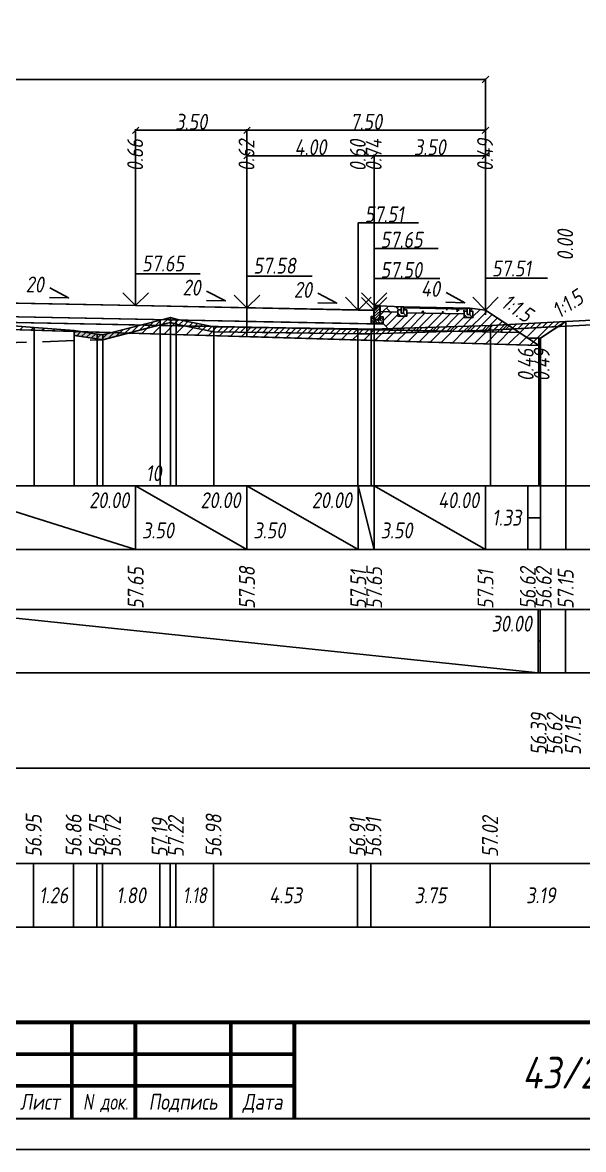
# Model space of a CAD drawing. Extents: x -717 to 1451, y -133302 to 233.
# Drawn here: x 222.2 to 310.4, y -73130.4 to -72953.1 of the extents above; entities that cross this region are included whole.
import ezdxf
from ezdxf.enums import TextEntityAlignment as Align

# ---------------------------------------------------------------- set-up
doc = ezdxf.new("R2010")
doc.units = 0
doc.linetypes.add('штриховая', pattern=[0.75, 0.5, -0.25])
for name, color, linetype in [('Зарамочное оформление', 7, 'Continuous'), ('Интерполированный поперечник', 2, 'Continuous'), ('КОД_399', 252, 'Continuous'), ('Код_510', 7, 'Continuous'), ('Код_514', 1, 'Continuous'), ('Код_516', 1, 'Continuous'), ('Контур_0', 7, 'Continuous'), ('Контур_2660', 7, 'Continuous'), ('Контур_2665', 7, 'Continuous'), ('Контур_400', 7, 'Continuous'), ('Контур_508', 7, 'Continuous'), ('Контур_512', 7, 'Continuous'), ('Контур_513', 7, 'Continuous'), ('Красный поперечник', 1, 'Continuous'), ('Объём_2501', 7, 'Continuous'), ('Объём_2650', 7, 'Continuous'), ('Объём_2660', 7, 'Continuous'), ('Объём_2661', 7, 'Continuous'), ('Объём_2662', 7, 'Continuous'), ('Объём_2663', 7, 'Continuous'), ('Объём_2664', 7, 'Continuous'), ('Объём_2665', 7, 'Continuous'), ('Объём_2666', 7, 'Continuous'), ('Объём_2667', 7, 'Continuous'), ('Объём_2668', 7, 'Continuous'), ('Объём_2669', 7, 'Continuous'), ('Объём_2675', 7, 'Continuous'), ('Откосы', 7, 'Continuous'), ('Отметки покрытия', 7, 'Continuous'), ('Рабочие отметки', 7, 'Continuous'), ('Слои выравнивания', 7, 'Continuous'), ('Таблица', 7, 'Continuous'), ('Уклоны проезжей части', 7, 'Continuous'), ('Черный поперечник', 3, 'Continuous')]:
    doc.layers.add(name, color=color, linetype=linetype)
for name, color, linetype, true_color in [('Контур_2540', 2, 'Continuous', 0xffff00), ('Контур_2562', 3, 'Continuous', 0x00ff00), ('Контур_2570', 7, 'Continuous', 0x80ff00), ('Контур_2736', 4, 'Continuous', 0x00ffff), ('Контур_2737', 4, 'Continuous', 0x00ffff), ('Контур_2738', 4, 'Continuous', 0x00ffff), ('Контур_2739', 4, 'Continuous', 0x00ffff), ('Контур_2741', 4, 'Continuous', 0x00ffff), ('Контур_2742', 4, 'Continuous', 0x00ffff), ('Контур_2743', 4, 'Continuous', 0x00ffff), ('Контур_2744', 7, 'Continuous', 0xa4ffff), ('Контур_2745', 7, 'Continuous', 0xa4ffff), ('Контур_2747', 4, 'Continuous', 0x00ffff), ('Контур_2748', 4, 'Continuous', 0x00ffff), ('Контур_2749', 4, 'Continuous', 0x00ffff), ('Контур_2750', 4, 'Continuous', 0x00ffff), ('Контур_2751', 4, 'Continuous', 0x00ffff), ('Контур_2752', 4, 'Continuous', 0x00ffff), ('Контур_402', 7, 'Continuous', 0xff6464), ('Контур_703', 4, 'Continuous', 0x00ffff), ('Контур_705', 4, 'Continuous', 0x00ffff), ('Контур_707', 4, 'Continuous', 0x00ffff), ('Контур_720', 131, 'Continuous', 0xaaffff), ('Объём_2500', 7, 'Continuous', 0xc0c0c0), ('Объём_2520', 7, 'Continuous', 0x80ffff), ('Объём_2540', 2, 'Continuous', 0xffff00), ('Объём_2562', 3, 'Continuous', 0x00ff00), ('Объём_2563', 7, 'Continuous', 0xff8000), ('Объём_2570', 7, 'Continuous', 0x80ff00), ('Объём_2600', 7, 'Continuous', 0x808000), ('Объём_2746', 2, 'Continuous', 0xffff00)]:
    doc.layers.add(name, color=color, linetype=linetype, true_color=true_color)
doc.styles.get("Standard").update_dxf_attribs({"font": 'txt', "height": 2.5})
doc.styles.add('М', font='romand.shx', dxfattribs={"width": 0.8, "oblique": 10, "height": 2.5})
doc.dimstyles.get("Standard").update_dxf_attribs({"dimtxt": 0.18, "dimasz": 0.18, "dimexe": 0.18, "dimexo": 0.0625, "dimgap": 0.09, "dimtad": 0, "dimtih": 1, "dimtoh": 1, "dimdec": 4, "dimzin": 0, "dimdsep": 46, "dimtxsty": 'Standard', "dimcen": 0.09, "dimadec": 0, "dimazin": 0, "dimtfac": 1, "dimtdec": 4, "dimtofl": 0, "dimtmove": 0, "dimatfit": 3, "dimfxl": 1, "dimtolj": 1, "dimtzin": 0, "dimarcsym": 0})

# ---------------------------------------------------------------- blocks, each defined once
blk = doc.blocks.new('Штамп')
at = {"linetype": 'Continuous'}
blk.add_wipeout([(199.95, -411.25), (384.95, -411.25), (384.95, -426.25), (199.95, -426.25)], dxfattribs=at).dxf.layer = 'Зарамочное оформление'
at = {"layer": 'Зарамочное оформление', "linetype": 'Continuous', "lineweight": -3, "const_width": 0.6, "flags": 128}
for points in [[(199.95, -426.25), (199.95, -411.25), (384.95, -411.25)], [(209.95, -411.25), (209.95, -426.25)], [(219.95, -411.25), (219.95, -426.25)], [(229.95, -411.25), (229.95, -426.25)], [(239.95, -411.25), (239.95, -426.25)], [(254.95, -411.25), (254.95, -426.25)], [(264.95, -411.25), (264.95, -426.25)], [(374.95, -411.25), (374.95, -426.25)], [(199.95, -416.25), (264.95, -416.25)], [(374.95, -418.25), (384.95, -418.25)], [(199.95, -421.25), (264.95, -421.25)]]:
    blk.add_lwpolyline(points, dxfattribs=at)
at = {"linetype": 'Continuous', "insert": (319.95, -419.17), "char_height": 5, "width": 110, "attachment_point": 5, "style": 'М'}
blk.add_mtext('{\\Q10;\\W0.8;43/23-Р-ЗП2-1}', dxfattribs=at)
at = {"layer": 'Зарамочное оформление', "linetype": 'Continuous', "style": 'М', "oblique": 10}
for s, width, p in [('Лист', 0.8, (379.95, -414.66)), ('Изм.', 0.8, (204.95, -423.75)), ('Кол.уч.', 0.7, (214.95, -423.75)), ('Лист', 0.8, (224.95, -423.75)), ('N док.', 0.7, (235.28, -423.75)), ('Подпись', 0.8, (247.45, -423.75)), ('Дата', 0.8, (259.95, -423.75))]:
    blk.add_text(s, height=2.5, dxfattribs=dict(at, width=width)).set_placement(p, align=Align.MIDDLE_CENTER)
blk = doc.blocks.new('шифр')
blk.add_blockref('Штамп', (0, -72759))
blk = doc.blocks.new('_Oblique')
at = {"color": 0, "linetype": 'ByBlock', "lineweight": -2}
blk.add_line((-0.5, -0.5), (0.5, 0.5), dxfattribs=at)
blk = doc.blocks.new('*D3466')
at = {"color": 0, "lineweight": -2, "transparency": 16777216}
for p, q in [((277.49, -72998.36), (277.49, -72973.85)), ((277.49, -72974.03), (294.99, -72974.03)), ((294.99, -72998.31), (294.99, -72973.85))]:
    blk.add_line(p, q, dxfattribs=at)
at = {"layer": 'Defpoints', "color": 0, "transparency": 16777216}
for p in [(294.99, -72974.03), (277.49, -72998.42), (294.99, -72998.37)]:
    blk.add_point(p, dxfattribs=at)
at = {"color": 0, "lineweight": -2, "transparency": 16777216, "rotation": 180}
blk.add_blockref('_Oblique', (277.49, -72974.03), dxfattribs=at)
at = {"color": 0, "lineweight": -2, "transparency": 16777216}
blk.add_blockref('_Oblique', (294.99, -72974.03), dxfattribs=at)
at = {"color": 0, "transparency": 16777216, "insert": (286.24, -72972.69), "char_height": 2.5, "width": 9.5833, "attachment_point": 5, "style": 'М'}
blk.add_mtext('\\A1;3.50', dxfattribs=at)
blk = doc.blocks.new('*D3468')
at = {"color": 0, "lineweight": -2, "transparency": 16777216}
for p, q in [((257.49, -72997.96), (257.49, -72973.85)), ((257.49, -72974.03), (277.49, -72974.03)), ((277.49, -72998.36), (277.49, -72973.85))]:
    blk.add_line(p, q, dxfattribs=at)
at = {"layer": 'Defpoints', "color": 0, "transparency": 16777216}
for p in [(277.49, -72974.03), (257.49, -72998.02), (277.49, -72998.42)]:
    blk.add_point(p, dxfattribs=at)
at = {"color": 0, "lineweight": -2, "transparency": 16777216, "rotation": 180}
blk.add_blockref('_Oblique', (257.49, -72974.03), dxfattribs=at)
at = {"color": 0, "lineweight": -2, "transparency": 16777216}
blk.add_blockref('_Oblique', (277.49, -72974.03), dxfattribs=at)
at = {"color": 0, "transparency": 16777216, "insert": (267.49, -72972.69), "char_height": 2.5, "width": 9.1667, "attachment_point": 5, "style": 'М'}
blk.add_mtext('\\A1;4.00', dxfattribs=at)
blk = doc.blocks.new('*D3470')
at = {"color": 0, "lineweight": -2, "transparency": 16777216}
for p, q in [((239.99, -72997.61), (239.99, -72969.85)), ((257.49, -72970.03), (239.99, -72970.03)), ((257.49, -72997.96), (257.49, -72969.85))]:
    blk.add_line(p, q, dxfattribs=at)
at = {"layer": 'Defpoints', "color": 0, "transparency": 16777216}
for p in [(239.99, -72970.03), (239.99, -72997.67), (257.49, -72998.02)]:
    blk.add_point(p, dxfattribs=at)
at = {"color": 0, "lineweight": -2, "transparency": 16777216, "rotation": 180}
blk.add_blockref('_Oblique', (239.99, -72970.03), dxfattribs=at)
at = {"color": 0, "lineweight": -2, "transparency": 16777216}
blk.add_blockref('_Oblique', (257.49, -72970.03), dxfattribs=at)
at = {"color": 0, "transparency": 16777216, "insert": (248.74, -72968.69), "char_height": 2.5, "width": 9.5833, "attachment_point": 5, "style": 'М'}
blk.add_mtext('\\A1;3.50', dxfattribs=at)
blk = doc.blocks.new('*D3471')
at = {"color": 0, "lineweight": -2, "transparency": 16777216}
for p, q in [((257.49, -72997.96), (257.49, -72969.85)), ((294.99, -72970.03), (257.49, -72970.03)), ((294.99, -72999.06), (294.99, -72969.85))]:
    blk.add_line(p, q, dxfattribs=at)
at = {"layer": 'Defpoints', "color": 0, "transparency": 16777216}
for p in [(257.49, -72970.03), (257.49, -72998.02), (294.99, -72999.12)]:
    blk.add_point(p, dxfattribs=at)
at = {"color": 0, "lineweight": -2, "transparency": 16777216, "rotation": 180}
blk.add_blockref('_Oblique', (257.49, -72970.03), dxfattribs=at)
at = {"color": 0, "lineweight": -2, "transparency": 16777216}
blk.add_blockref('_Oblique', (294.99, -72970.03), dxfattribs=at)
at = {"color": 0, "transparency": 16777216, "insert": (276.24, -72968.69), "char_height": 2.5, "width": 9.5833, "attachment_point": 5, "style": 'М'}
blk.add_mtext('\\A1;7.50', dxfattribs=at)
blk = doc.blocks.new('*D3473')
at = {"color": 0, "lineweight": -2, "transparency": 16777216}
for p, q in [((115.53, -72999.17), (115.53, -72961.85)), ((115.53, -72962.03), (294.99, -72962.03)), ((294.99, -72999.06), (294.99, -72961.85))]:
    blk.add_line(p, q, dxfattribs=at)
at = {"layer": 'Defpoints', "color": 0, "transparency": 16777216}
for p in [(294.99, -72962.03), (115.53, -72999.24), (294.99, -72999.12)]:
    blk.add_point(p, dxfattribs=at)
at = {"color": 0, "lineweight": -2, "transparency": 16777216, "rotation": 180}
blk.add_blockref('_Oblique', (115.53, -72962.03), dxfattribs=at)
at = {"color": 0, "lineweight": -2, "transparency": 16777216}
blk.add_blockref('_Oblique', (294.99, -72962.03), dxfattribs=at)
at = {"color": 0, "transparency": 16777216, "insert": (205.26, -72960.69), "char_height": 2.5, "width": 12.5, "attachment_point": 5, "style": 'М'}
blk.add_mtext('\\A1;35.89', dxfattribs=at)
blk = doc.blocks.new('БР100.30.18')
at = {"linetype": 'Continuous', "lineweight": 13}
h = blk.add_hatch(dxfattribs=at)
h.set_pattern_fill('ANSI35', scale=5)
h.set_pattern_definition([(45, (-1504.996, -4799.2297), (-0.88388348, 0.88388348), []), (45, (-1504.1121, -4799.2297), (-0.88388348, 0.88388348), [1.5625, -0.3125, 0, -0.3125])])
h.paths.add_polyline_path([(0.3, 3.47), (1.8, 3.47), (1.8, -1.03), (0, -1.03), (0, 1.97)])
h = blk.add_hatch(dxfattribs=at)
h.set_pattern_fill('ANSI35', scale=5, angle=90)
h.set_pattern_definition([(135, (-1504.996, -4800.7297), (-0.88388348, -0.88388348), []), (135, (-1504.996, -4799.8458), (-0.88388348, -0.88388348), [1.5625, -0.3125, 0, -0.3125])])
h.paths.add_polyline_path([(-1, -0.03), (0, -0.03), (0, -1.03), (1.8, -1.03), (1.8, -0.03), (2.8, -0.03), (2.8, -2.03), (-1, -2.03)])
at = {"color": 7, "lineweight": 30}
blk.add_lwpolyline([(1.8, -1.03), (0, -1.03), (0, 1.97), (0.3, 3.47), (1.8, 3.47)], close=True, dxfattribs=at)
at = {"linetype": 'Continuous'}
blk.add_lwpolyline([(0, -0.03), (-1, -0.03), (-1, -2.03), (2.8, -2.03), (2.8, -0.03), (1.8, -0.03)], dxfattribs=at)

msp = doc.modelspace()

# ---------------------------------------------------------------- linework, layer by layer
at = {"flags": 128}
msp.add_lwpolyline([(-30.054, -73130.421), (389.946, -73130.421), (389.946, -72833.421), (-30.054, -72833.421)], close=True, dxfattribs=at)
at = {"const_width": 0.6, "flags": 128}
msp.add_lwpolyline([(-10.054, -73125.421), (384.946, -73125.421), (384.946, -72838.421), (-10.054, -72838.421)], close=True, dxfattribs=at)

# ---------------------------------------------------------------- next in the draw order: block references
msp.add_blockref('шифр', (0, 59.829))

# ---------------------------------------------------------------- next in the draw order: hatches: boundary and pattern name
at = {"linetype": 'Continuous'}
h = msp.add_hatch(dxfattribs=at)
h.set_pattern_fill('AR-HBONE', color=253, scale=0.3)
h.set_pattern_definition([(45, (-17.5782, -78803.6417), (0, 1.69705627), [3.6, -1.2]), (135, (-16.7297, -78802.7932), (1e-16, 1.69705627), [3.6, -1.2])])
h.paths.add_polyline_path([(282.115, -72997.792), (282.115, -72998.792), (282.115, -72998.792)])
h.paths.add_polyline_path([(278.394, -72997.643), (281.715, -72997.792), (281.715, -72998.292), (281.215, -72998.292), (281.215, -72998.671), (278.393, -72998.544)])
at = {"linetype": 'Continuous', "lineweight": 13}
h = msp.add_hatch(dxfattribs=at)
h.set_pattern_fill('ANSI35', scale=5, angle=90)
h.set_pattern_definition([(135, (-1585.969, -7270.1642), (-0.883883476, -0.883883476), []), (135, (-1585.969, -7269.2803), (-0.883883476, -0.883883476), [1.5625, -0.3125, 0, -0.3125])])
h.paths.add_polyline_path([(281.215, -72998.292), (281.715, -72998.292), (281.715, -72998.792), (282.115, -72998.792), (282.115, -72998.292), (282.615, -72998.292), (282.615, -72999.292), (281.215, -72999.292)])
at = {"linetype": 'Continuous'}
h = msp.add_hatch(dxfattribs=at)
h.set_pattern_fill('ANSI31', color=256, scale=15, angle=45, style=0)
h.set_pattern_definition([(90, (-1630.0144, -77951.4232), (-1.875, 3e-16), [])])
h.paths.add_polyline_path([(292.11, -72997.998), (282.115, -72997.792), (282.115, -72997.992), (292.11, -72998.191)])
at = {"linetype": 'Continuous', "lineweight": 13}
h = msp.add_hatch(dxfattribs=at)
h.set_pattern_fill('ANSI35', scale=5, angle=90)
h.set_pattern_definition([(135, (-1575.5734, -7270.3703), (-0.883883476, -0.883883476), []), (135, (-1575.5734, -7269.4864), (-0.883883476, -0.883883476), [1.5625, -0.3125, 0, -0.3125])])
h.paths.add_polyline_path([(291.61, -72998.498), (292.11, -72998.498), (292.11, -72998.998), (292.51, -72998.998), (292.51, -72998.498), (293.01, -72998.498), (293.01, -72999.498), (291.61, -72999.498)])
at = {"layer": 'КОД_399'}
h = msp.add_hatch(dxfattribs=at)
h.set_pattern_fill('AR-CONC', scale=0.7, angle=45, style=0)
h.set_pattern_definition([(95, (-1630.0964, -77951.5125), (3.860864, 3.2396496), [0.525, -5.775]), (40, (-1630.0964, -77951.5125), (-4.409945, 3.036377), [0.42, -4.62]), (145.45144, (-1629.7746, -77951.2425), (-0.549081, 6.2760265), [0.4461813, -4.907995]), (91.1842, (-1631.0863, -77950.5225), (6.101854, 4.4632964), [0.7875, -8.6625]), (141.63564, (-1630.578, -77950.1506), (-0.1953, 9.447982), [0.669272, -7.361996]), (36.18416, (-1631.086, -77950.5225), (-0.1953, 9.447982), [0.63, -6.93]), (66, (-1630.344, -77950.275), (4.947401, 0.9616773), [0.525, -5.775]), (11, (-1630.344, -77950.275), (-2.38496, 4.793659), [0.42, -4.62]), (116.45144, (-1629.9316, -77950.195), (2.562441, 5.7553363), [0.4461813, -4.907995]), (82.5, (-1630.0964, -77951.5125), (-1.5875523, 1.7079287), [0, -4.564, 0, -4.69, 0, -4.6375]), (52.5, (-1630.0964, -77951.5125), (-0.6501106, 3.2543661), [0, -2.674, 0, -4.459, 0, -1.7675]), (12.5, (-1631.2002, -77952.6162), (2.7539272, 2.5306453), [0, -1.75, 0, -5.46, 0, -7.245]), (2.5, (-1631.695, -77953.1112), (2.3911299, 3.3821186), [0, -2.275, 0, -3.626, 0, -5.145])])
h.paths.add_polyline_path([(291.61, -72998.498), (292.11, -72998.498), (292.11, -72998.191), (282.115, -72997.992), (282.115, -72998.292), (282.615, -72998.292), (282.615, -72998.752), (291.61, -72998.931)])
at = {"layer": 'Объём_2563'}
h = msp.add_hatch(dxfattribs=at)
h.set_pattern_fill('ANSI31', color=256, scale=0.3)
h.paths.add_polyline_path([(130.608, -73001.572), (110.192, -73001.981), (115.527, -72998.424), (118.01, -72998.115), (118.01, -72998.615), (117.51, -72998.615), (117.51, -72999.615), (118.91, -72999.615), (118.91, -72999.046), (127.905, -72998.869), (127.905, -72999.409), (129.305, -72999.409), (129.305, -72998.787), (132.127, -72998.661), (132.128, -72999.475), (131.628, -72999.475), (131.628, -73000.475), (133.027, -73000.475), (133.027, -73000.624), (131.527, -73000.654)])
h.paths.add_polyline_path([(279.912, -73001.456), (278.994, -73000.537), (277.494, -73000.507), (277.494, -73000.357), (278.892, -73000.359), (278.893, -72999.359), (278.393, -72999.358), (278.393, -72998.544), (281.215, -72998.671), (281.215, -72999.292), (282.615, -72999.292), (282.615, -72998.756), (291.61, -72998.931), (291.61, -72999.498), (293.01, -72999.498), (293.01, -72998.498), (292.51, -72998.498), (292.51, -72997.998), (294.994, -72998.307), (300.329, -73001.864)])
at = {"layer": 'Объём_2570'}
h = msp.add_hatch(dxfattribs=at)
h.set_pattern_fill('ANSI31', color=256, scale=0.2)
h.paths.add_polyline_path([(140.101, -73002.252), (127.002, -73004.88), (121.527, -73006.267), (120.389, -73006.75), (116.841, -73005.965), (105, -73006.192), (105, -73005.442), (116.841, -73005.215), (120.389, -73006), (121.527, -73005.517), (127.002, -73004.13), (140.101, -73001.502)])
h.paths.add_polyline_path([(307.595, -73000.856), (295.761, -73001.472), (277.021, -73002.058), (274.933, -73002.038), (252.296, -73001.717), (246.372, -73000.514), (245.473, -73000.26), (243.825, -73000.646), (234.828, -73002.983), (233.971, -73002.845), (230.304, -73002.304), (230.304, -73001.554), (233.971, -73002.095), (234.828, -73002.233), (243.825, -72999.896), (245.473, -72999.51), (246.372, -72999.764), (252.296, -73000.967), (274.933, -73001.288), (277.021, -73001.308), (295.761, -73000.722), (307.595, -73000.106)])
at = {"layer": 'Объём_2600'}
h = msp.add_hatch(dxfattribs=at)
h.set_pattern_fill('ANSI31', color=6, scale=0.4)
h.paths.add_polyline_path([(146.56, -73000.781), (151.512, -73000.618), (151.512, -73002.721), (135.348, -73003.206), (140.101, -73002.252), (140.101, -73001.502)])
h.paths.add_polyline_path([(230.304, -73001.685), (208.177, -73001.021), (208.177, -73000.213), (214.985, -73000.345), (224.016, -73001.083), (230.304, -73001.554)])
h.paths.add_polyline_path([(303.643, -73002.741), (303.347, -73002.741), (303.347, -73003.876), (238.841, -73001.941), (243.825, -73000.646), (245.473, -73000.26), (246.372, -73000.514), (252.296, -73001.717), (274.933, -73002.038), (277.021, -73002.058), (295.761, -73001.472), (306.374, -73000.92)])
h = msp.add_hatch(dxfattribs=at)
h.set_pattern_fill('HONEY', color=5, scale=0.3)
h.paths.add_polyline_path([(116.841, -73005.965), (105, -73006.192), (105, -73005.442), (107.082, -73004.054), (135.348, -73003.206), (127.002, -73004.88), (121.527, -73006.267), (120.389, -73006.75)])
h.paths.add_polyline_path([(234.828, -73002.983), (233.971, -73002.845), (230.304, -73002.304), (230.304, -73001.685), (238.841, -73001.941)])

# ---------------------------------------------------------------- next in the draw order: linework, layer by layer
for points in [[(281.715, -72997.792), (278.394, -72997.643), (278.393, -72998.544), (281.215, -72998.671), (281.215, -72998.292), (281.715, -72998.292), (281.715, -72997.792)], [(282.115, -72998.292), (282.615, -72998.292), (282.615, -72999.292), (281.215, -72999.292), (281.215, -72998.292), (281.715, -72998.292), (281.715, -72998.792), (282.115, -72998.792), (282.115, -72998.292)], [(281.715, -72997.792), (282.115, -72997.792), (282.115, -72998.792), (281.715, -72998.792), (281.715, -72997.792)], [(292.51, -72997.998), (282.115, -72997.792)], [(292.11, -72998.191), (282.115, -72997.992)], [(292.51, -72998.498), (293.01, -72998.498), (293.01, -72999.498), (291.61, -72999.498), (291.61, -72998.498), (292.11, -72998.498), (292.11, -72998.998), (292.51, -72998.998), (292.51, -72998.498)], [(292.11, -72997.998), (292.51, -72997.998), (292.51, -72998.998), (292.11, -72998.998), (292.11, -72997.998)]]:
    msp.add_lwpolyline(points)
at = {"layer": 'Интерполированный поперечник', "linetype": 'штриховая', "ltscale": 10, "flags": 128}
msp.add_lwpolyline([(120.389, -73006.75), (234.828, -73002.983)], dxfattribs=at)
at = {"layer": 'Код_510'}
for p, q in [((223.961, -73095.421), (223.961, -73085.421)), ((230.249, -73095.421), (230.249, -73085.421)), ((233.917, -73095.421), (233.917, -73085.421)), ((234.774, -73095.421), (234.774, -73085.421)), ((243.771, -73095.421), (243.771, -73085.421)), ((245.418, -73095.421), (245.418, -73085.421)), ((246.318, -73095.421), (246.318, -73085.421)), ((252.242, -73095.421), (252.242, -73085.421)), ((274.878, -73095.421), (274.878, -73085.421)), ((276.967, -73095.421), (276.967, -73085.421)), ((295.706, -73095.421), (295.706, -73085.421))]:
    msp.add_line(p, q, dxfattribs=at)
at = {"layer": 'Код_514'}
for p, q in [((208.177, -73026), (239.994, -73036)), ((239.994, -73036), (239.994, -73026)), ((239.994, -73026), (257.494, -73036)), ((257.494, -73036), (257.494, -73026)), ((257.494, -73026), (274.994, -73036)), ((274.994, -73036), (274.994, -73026)), ((274.994, -73026), (277.494, -73036)), ((277.494, -73036), (277.494, -73026)), ((277.494, -73036), (277.494, -73026)), ((277.494, -73026), (294.994, -73036)), ((294.994, -73036), (294.994, -73026)), ((301.643, -73036), (301.643, -73026)), ((303.643, -73036), (303.643, -73026)), ((307.595, -73036), (307.595, -73026)), ((301.643, -73031), (303.643, -73031))]:
    msp.add_line(p, q, dxfattribs=at)
at = {"layer": 'Код_516'}
for p, q in [((208.122, -73045.421), (303.292, -73055.421)), ((303.292, -73055.421), (303.292, -73045.421)), ((303.292, -73055.421), (303.292, -73045.421)), ((303.589, -73055.421), (303.589, -73045.421)), ((307.54, -73055.421), (307.54, -73045.421)), ((303.292, -73050.421), (303.589, -73050.421))]:
    msp.add_line(p, q, dxfattribs=at)
at = {"layer": 'Контур_0', "color": 250, "flags": 128}
for points in [[(274.994, -73000.457), (208.177, -72999.121), (208.177, -72996.971), (277.494, -72998.357), (277.494, -73000.507), (274.994, -73000.457), (274.994, -73000.457)], [(239.994, -72999.757), (278.994, -73000.537), (279.912, -73001.456), (208.177, -73000.021), (208.177, -72999.121), (239.994, -72999.757), (239.994, -72999.757)]]:
    msp.add_lwpolyline(points, dxfattribs=at)
at = {"layer": 'Контур_0', "flags": 128}
for points in [[(294.994, -72998.307), (298.408, -73000.584), (298.408, -73000.584), (298.408, -73000.584), (298.408, -73000.584), (298.408, -73000.584), (298.408, -73000.584), (298.408, -73000.584), (298.408, -73000.584), (298.408, -73000.584), (298.408, -73000.584), (298.408, -73000.584), (298.408, -73000.584), (298.408, -73000.584), (298.408, -73000.584), (301.643, -73002.741)], [(294.994, -72998.307), (298.408, -73000.584), (298.408, -73000.584), (298.408, -73000.584), (298.408, -73000.584), (298.408, -73000.584), (298.408, -73000.584), (298.408, -73000.584), (298.408, -73000.584), (298.408, -73000.584), (298.408, -73000.584), (298.408, -73000.584), (298.408, -73000.584), (298.408, -73000.584), (298.408, -73000.584), (301.643, -73002.741), (303.643, -73002.741), (307.595, -73000.106), (307.595, -73000.106), (307.595, -73000.106), (307.595, -73000.106), (307.595, -73000.106), (307.595, -73000.106), (307.595, -73000.106), (307.595, -73000.106), (307.595, -73000.106), (307.595, -73000.106), (307.595, -73000.106), (307.595, -73000.106), (307.595, -73000.106)], [(277.494, -73000.507), (278.994, -73000.537), (279.912, -73001.456), (300.329, -73001.864)]]:
    msp.add_lwpolyline(points, dxfattribs=at)
at = {"layer": 'Контур_2540', "color": 250, "flags": 128}
msp.add_lwpolyline([(300.344, -73003.786), (208.177, -73001.021), (208.177, -73000.021), (300.329, -73001.864), (303.347, -73003.876), (300.344, -73003.786), (300.344, -73003.786)], dxfattribs=at)
at = {"layer": 'Контур_2562', "flags": 128}
msp.add_lwpolyline([(294.994, -72998.307), (294.994, -72998.307), (294.994, -72998.307), (294.994, -72998.307), (294.994, -72998.307)], dxfattribs=at)
at = {"layer": 'Контур_2570', "flags": 128}
msp.add_lwpolyline([(214.985, -73000.345), (224.016, -73001.083), (230.304, -73001.554), (230.304, -73002.304), (233.971, -73002.845), (234.828, -73002.983), (243.825, -73000.646), (245.473, -73000.26), (246.372, -73000.514), (252.296, -73001.717), (274.933, -73002.038), (277.021, -73002.058), (295.761, -73001.472), (311.725, -73000.641)], dxfattribs=at)
at = {"layer": 'Контур_2660', "flags": 128}
msp.add_lwpolyline([(208.177, -73001.021), (303.347, -73003.876)], dxfattribs=at)
at = {"layer": 'Контур_2665', "flags": 128}
msp.add_lwpolyline([(294.994, -72998.307), (294.994, -72998.307)], dxfattribs=at)
at = {"layer": 'Контур_2736', "flags": 128}
for points in [[(294.994, -72998.307), (298.408, -73000.584)], [(298.408, -73000.584), (301.643, -73002.741)]]:
    msp.add_lwpolyline(points, dxfattribs=at)
at = {"layer": 'Контур_2737', "flags": 128}
msp.add_lwpolyline([(298.408, -73000.584), (298.408, -73000.584)], dxfattribs=at)
at = {"layer": 'Контур_2738', "flags": 128}
msp.add_lwpolyline([(298.408, -73000.584), (298.408, -73000.584)], dxfattribs=at)
at = {"layer": 'Контур_2739', "flags": 128}
msp.add_lwpolyline([(298.408, -73000.584), (298.408, -73000.584)], dxfattribs=at)
at = {"layer": 'Контур_2741', "flags": 128}
msp.add_lwpolyline([(307.595, -73000.106), (307.595, -73000.106)], dxfattribs=at)
at = {"layer": 'Контур_2742', "flags": 128}
msp.add_lwpolyline([(307.595, -73000.106), (307.595, -73000.106)], dxfattribs=at)
at = {"layer": 'Контур_2743', "flags": 128}
msp.add_lwpolyline([(307.595, -73000.106), (307.595, -73000.106)], dxfattribs=at)
at = {"layer": 'Контур_2744', "flags": 128}
msp.add_lwpolyline([(307.595, -73000.106), (307.595, -73000.106)], dxfattribs=at)
msp.add_lwpolyline([(307.595, -73000.106), (307.595, -73000.106)], dxfattribs=at)
msp.add_lwpolyline([(307.595, -73000.106), (307.595, -73000.106)], dxfattribs=at)
msp.add_lwpolyline([(307.595, -73000.106), (307.595, -73000.106)], dxfattribs=at)
msp.add_lwpolyline([(307.595, -73000.106), (307.595, -73000.106)], dxfattribs=at)
msp.add_lwpolyline([(307.595, -73000.106), (307.595, -73000.106)], dxfattribs=at)
at = {"layer": 'Контур_2745', "flags": 128}
msp.add_lwpolyline([(298.408, -73000.584), (298.408, -73000.584)], dxfattribs=at)
msp.add_lwpolyline([(298.408, -73000.584), (298.408, -73000.584)], dxfattribs=at)
msp.add_lwpolyline([(298.408, -73000.584), (298.408, -73000.584)], dxfattribs=at)
msp.add_lwpolyline([(298.408, -73000.584), (298.408, -73000.584)], dxfattribs=at)
msp.add_lwpolyline([(298.408, -73000.584), (298.408, -73000.584)], dxfattribs=at)
msp.add_lwpolyline([(298.408, -73000.584), (298.408, -73000.584)], dxfattribs=at)
at = {"layer": 'Контур_2747', "flags": 128}
msp.add_lwpolyline([(298.408, -73000.584), (298.408, -73000.584)], dxfattribs=at)
at = {"layer": 'Контур_2748', "flags": 128}
msp.add_lwpolyline([(298.408, -73000.584), (298.408, -73000.584)], dxfattribs=at)
at = {"layer": 'Контур_2749', "flags": 128}
msp.add_lwpolyline([(298.408, -73000.584), (298.408, -73000.584)], dxfattribs=at)
at = {"layer": 'Контур_2750', "flags": 128}
msp.add_lwpolyline([(307.595, -73000.106), (307.595, -73000.106)], dxfattribs=at)
at = {"layer": 'Контур_2751', "flags": 128}
msp.add_lwpolyline([(307.595, -73000.106), (307.595, -73000.106)], dxfattribs=at)
at = {"layer": 'Контур_2752', "flags": 128}
msp.add_lwpolyline([(307.595, -73000.106), (307.595, -73000.106)], dxfattribs=at)
at = {"layer": 'Контур_400', "flags": 128}
msp.add_lwpolyline([(208.177, -72996.971), (239.994, -72997.607), (257.494, -72997.957), (257.494, -72997.957), (257.494, -72997.957), (257.494, -72997.957), (274.994, -72998.307), (274.994, -72998.307), (277.494, -72998.357)], dxfattribs=at)
at = {"layer": 'Контур_402', "flags": 128}
msp.add_lwpolyline([(107.082, -73004.054), (151.512, -73002.721), (151.512, -73000.618), (165.491, -73000.195), (183.158, -72999.776), (198.677, -73000.029), (208.177, -73000.213), (208.177, -73001.021), (303.347, -73003.876)], dxfattribs=at)
at = {"layer": 'Контур_508', "flags": 128}
msp.add_lwpolyline([(105, -73005.442), (107.082, -73004.054), (151.512, -73002.721), (151.512, -73000.618), (165.491, -73000.195), (183.158, -72999.776), (198.677, -73000.029), (208.177, -73000.213), (208.177, -73001.021), (303.347, -73003.876), (303.347, -73002.741), (303.643, -73002.741), (307.595, -73000.106)], dxfattribs=at)
at = {"layer": 'Контур_512', "flags": 128}
msp.add_lwpolyline([(208.177, -73001.021), (303.347, -73003.876), (303.347, -73002.741), (303.643, -73002.741), (307.595, -73000.106)], dxfattribs=at)
at = {"layer": 'Контур_513', "flags": 128}
msp.add_lwpolyline([(105, -73005.442), (107.082, -73004.054), (151.512, -73002.721), (151.512, -73000.618), (165.491, -73000.195), (183.158, -72999.776), (198.677, -73000.029), (208.177, -73000.213), (208.177, -73001.021), (303.347, -73003.876), (303.347, -73002.741), (303.643, -73002.741), (307.595, -73000.106)], dxfattribs=at)
at = {"layer": 'Контур_703', "flags": 128}
msp.add_lwpolyline([(294.994, -72998.307), (298.408, -73000.584)], dxfattribs=at)
at = {"layer": 'Контур_705', "flags": 128}
msp.add_lwpolyline([(298.408, -73000.584), (298.408, -73000.584)], dxfattribs=at)
at = {"layer": 'Контур_707', "flags": 128}
msp.add_lwpolyline([(303.643, -73002.741), (307.595, -73000.106)], dxfattribs=at)
at = {"layer": 'Контур_720', "flags": 128}
msp.add_lwpolyline([(301.643, -73002.741), (303.643, -73002.741)], dxfattribs=at)
at = {"layer": 'Красный поперечник'}
for p, q in [((208.177, -72996.971), (239.994, -72997.607)), ((239.994, -72997.607), (257.494, -72997.957)), ((257.494, -72997.957), (274.994, -72998.307)), ((274.994, -72998.307), (277.494, -72998.357)), ((294.994, -72998.307), (301.643, -73002.741)), ((303.643, -73002.741), (307.595, -73000.106)), ((307.595, -73000.106), (307.595, -73026)), ((301.643, -73002.741), (303.643, -73002.741)), ((303.347, -73002.741), (303.347, -73026)), ((303.643, -73002.741), (303.643, -73026)), ((303.347, -73003.876), (303.347, -73026))]:
    msp.add_line(p, q, dxfattribs=at)
at = {"layer": 'Объём_2500', "color": 250, "flags": 128}
for points in [[(274.994, -73000.457), (208.177, -72999.121), (208.177, -72996.971), (277.494, -72998.357), (277.494, -73000.507), (274.994, -73000.457), (274.994, -73000.457)], [(257.494, -72997.957), (277.494, -72998.357), (277.494, -73000.507), (274.994, -73000.457), (274.994, -73000.457), (274.994, -73000.457), (257.494, -73000.107), (257.494, -72997.957)]]:
    msp.add_lwpolyline(points, dxfattribs=at)
at = {"layer": 'Объём_2501', "flags": 128}
for points in [[(208.177, -72996.971), (239.994, -72997.607), (257.494, -72997.957), (257.494, -72997.957), (257.494, -72997.957), (257.494, -72997.957), (274.994, -72998.307), (274.994, -72998.307), (277.494, -72998.357)], [(257.494, -72997.957), (274.994, -72998.307), (274.994, -72998.307), (277.494, -72998.357)]]:
    msp.add_lwpolyline(points, dxfattribs=at)
at = {"layer": 'Объём_2520', "color": 250, "flags": 128}
for points in [[(239.994, -72999.757), (278.994, -73000.537), (279.912, -73001.456), (208.177, -73000.021), (208.177, -72999.121), (239.994, -72999.757), (239.994, -72999.757)], [(257.494, -73000.107), (278.994, -73000.537), (279.912, -73001.456), (257.494, -73001.007), (257.494, -73000.107)]]:
    msp.add_lwpolyline(points, dxfattribs=at)
at = {"layer": 'Объём_2540', "color": 250, "flags": 128}
msp.add_lwpolyline([(300.344, -73003.786), (208.177, -73001.021), (208.177, -73000.021), (300.329, -73001.864), (303.347, -73003.876), (300.344, -73003.786), (300.344, -73003.786)], dxfattribs=at)
at = {"layer": 'Объём_2540', "flags": 128}
msp.add_lwpolyline([(257.494, -73001.007), (300.329, -73001.864), (303.347, -73003.876), (300.344, -73003.786), (300.344, -73003.786), (300.344, -73003.786), (257.494, -73002.501), (257.494, -73001.007)], dxfattribs=at)
at = {"layer": 'Объём_2562', "flags": 128}
msp.add_lwpolyline([(294.994, -72998.307), (294.994, -72998.307), (294.994, -72998.307), (294.994, -72998.307), (294.994, -72998.307)], dxfattribs=at)
msp.add_lwpolyline([(294.994, -72998.307), (294.994, -72998.307), (294.994, -72998.307), (294.994, -72998.307), (294.994, -72998.307)], dxfattribs=at)
at = {"layer": 'Объём_2563', "flags": 128}
msp.add_lwpolyline([(279.912, -73001.456), (278.994, -73000.537), (277.494, -73000.507), (277.494, -73000.357), (278.892, -73000.359), (278.893, -72999.359), (278.393, -72999.358), (278.393, -72998.544), (281.215, -72998.671), (281.215, -72999.292), (282.615, -72999.292), (282.615, -72998.756), (291.61, -72998.931), (291.61, -72999.498), (293.01, -72999.498), (293.01, -72998.498), (292.51, -72998.498), (292.51, -72997.998), (294.994, -72998.307), (300.329, -73001.864), (279.912, -73001.456), (279.912, -73001.456)], dxfattribs=at)
at = {"layer": 'Объём_2570', "flags": 128}
for points in [[(307.595, -73000.856), (295.761, -73001.472), (277.021, -73002.058), (274.933, -73002.038), (252.296, -73001.717), (246.372, -73000.514), (245.473, -73000.26), (243.825, -73000.646), (234.828, -73002.983), (233.971, -73002.845), (230.304, -73002.304), (230.304, -73001.554), (233.971, -73002.095), (234.828, -73002.233), (243.825, -72999.896), (245.473, -72999.51), (246.372, -72999.764), (252.296, -73000.967), (274.933, -73001.288), (277.021, -73001.308), (295.761, -73000.722), (307.595, -73000.106), (307.595, -73000.856), (307.595, -73000.856)], [(257.494, -73001.041), (274.933, -73001.288), (277.021, -73001.308), (295.761, -73000.722), (307.595, -73000.106), (307.595, -73000.856), (307.595, -73000.856), (307.595, -73000.856), (295.761, -73001.472), (277.021, -73002.058), (274.933, -73002.038), (257.494, -73001.791), (257.494, -73001.041)]]:
    msp.add_lwpolyline(points, dxfattribs=at)
at = {"layer": 'Объём_2600', "flags": 128}
for points in [[(306.374, -73000.92), (307.595, -73000.106), (307.595, -73000.856), (306.374, -73000.92), (306.374, -73000.92)], [(306.374, -73000.92), (307.595, -73000.106), (307.595, -73000.856), (306.374, -73000.92), (306.374, -73000.92)], [(234.828, -73002.983), (233.971, -73002.845), (230.304, -73002.304), (230.304, -73001.685), (238.841, -73001.941), (234.828, -73002.983), (234.828, -73002.983)]]:
    msp.add_lwpolyline(points, dxfattribs=at)
at = {"layer": 'Объём_2650', "color": 6, "flags": 128}
for points in [[(230.304, -73001.685), (208.177, -73001.021), (208.177, -73000.213), (214.985, -73000.345), (224.016, -73001.083), (230.304, -73001.554), (230.304, -73001.685), (230.304, -73001.685)], [(303.643, -73002.741), (303.347, -73002.741), (303.347, -73003.876), (238.841, -73001.941), (243.825, -73000.646), (245.473, -73000.26), (246.372, -73000.514), (252.296, -73001.717), (274.933, -73002.038), (277.021, -73002.058), (295.761, -73001.472), (306.374, -73000.92), (303.643, -73002.741), (303.643, -73002.741)], [(257.494, -73001.791), (274.933, -73002.038), (277.021, -73002.058), (295.761, -73001.472), (306.374, -73000.92), (303.643, -73002.741), (303.643, -73002.741), (303.643, -73002.741), (303.347, -73002.741), (303.347, -73003.876), (257.494, -73002.501), (257.494, -73001.791)]]:
    msp.add_lwpolyline(points, dxfattribs=at)
at = {"layer": 'Объём_2660', "flags": 128}
for points in [[(208.177, -73001.021), (303.347, -73003.876)], [(257.494, -73002.501), (303.347, -73003.876)]]:
    msp.add_lwpolyline(points, dxfattribs=at)
at = {"layer": 'Объём_2661', "flags": 128}
msp.add_lwpolyline([(294.994, -72998.307), (298.408, -73000.584), (301.643, -73002.741)], dxfattribs=at)
msp.add_lwpolyline([(294.994, -72998.307), (298.408, -73000.584), (301.643, -73002.741)], dxfattribs=at)
at = {"layer": 'Объём_2662', "flags": 128}
msp.add_lwpolyline([(303.643, -73002.741), (307.595, -73000.106)], dxfattribs=at)
msp.add_lwpolyline([(303.643, -73002.741), (307.595, -73000.106)], dxfattribs=at)
at = {"layer": 'Объём_2663', "flags": 128}
msp.add_lwpolyline([(301.643, -73002.741), (303.643, -73002.741)], dxfattribs=at)
msp.add_lwpolyline([(301.643, -73002.741), (303.643, -73002.741)], dxfattribs=at)
at = {"layer": 'Объём_2664', "flags": 128}
msp.add_lwpolyline([(301.643, -73002.741), (303.643, -73002.741)], dxfattribs=at)
msp.add_lwpolyline([(301.643, -73002.741), (303.643, -73002.741)], dxfattribs=at)
at = {"layer": 'Объём_2665', "flags": 128}
msp.add_lwpolyline([(294.994, -72998.307), (294.994, -72998.307)], dxfattribs=at)
msp.add_lwpolyline([(294.994, -72998.307), (294.994, -72998.307)], dxfattribs=at)
at = {"layer": 'Объём_2666', "flags": 128}
for points in [[(294.994, -72998.307), (298.408, -73000.584)], [(294.994, -72998.307), (298.408, -73000.584)], [(298.408, -73000.584), (301.643, -73002.741)], [(298.408, -73000.584), (301.643, -73002.741)]]:
    msp.add_lwpolyline(points, dxfattribs=at)
at = {"layer": 'Объём_2667', "flags": 128}
for points in [[(298.408, -73000.584), (298.408, -73000.584)], [(298.408, -73000.584), (298.408, -73000.584)], [(307.595, -73000.106), (307.595, -73000.106)], [(307.595, -73000.106), (307.595, -73000.106)]]:
    msp.add_lwpolyline(points, dxfattribs=at)
at = {"layer": 'Объём_2668', "flags": 128}
for points in [[(298.408, -73000.584), (298.408, -73000.584)], [(298.408, -73000.584), (298.408, -73000.584)], [(307.595, -73000.106), (307.595, -73000.106)], [(307.595, -73000.106), (307.595, -73000.106)]]:
    msp.add_lwpolyline(points, dxfattribs=at)
at = {"layer": 'Объём_2669', "flags": 128}
for points in [[(298.408, -73000.584), (298.408, -73000.584)], [(298.408, -73000.584), (298.408, -73000.584)], [(307.595, -73000.106), (307.595, -73000.106)], [(307.595, -73000.106), (307.595, -73000.106)]]:
    msp.add_lwpolyline(points, dxfattribs=at)
at = {"layer": 'Объём_2675', "flags": 128}
for points in [[(298.408, -73000.584), (298.408, -73000.584)], [(298.408, -73000.584), (298.408, -73000.584)], [(298.408, -73000.584), (298.408, -73000.584)], [(298.408, -73000.584), (298.408, -73000.584)], [(298.408, -73000.584), (298.408, -73000.584)], [(298.408, -73000.584), (298.408, -73000.584)], [(298.408, -73000.584), (298.408, -73000.584)], [(298.408, -73000.584), (298.408, -73000.584)], [(298.408, -73000.584), (298.408, -73000.584)], [(298.408, -73000.584), (298.408, -73000.584)], [(298.408, -73000.584), (298.408, -73000.584)], [(298.408, -73000.584), (298.408, -73000.584)], [(307.595, -73000.106), (307.595, -73000.106)], [(307.595, -73000.106), (307.595, -73000.106)], [(307.595, -73000.106), (307.595, -73000.106)], [(307.595, -73000.106), (307.595, -73000.106)], [(307.595, -73000.106), (307.595, -73000.106)], [(307.595, -73000.106), (307.595, -73000.106)], [(307.595, -73000.106), (307.595, -73000.106)], [(307.595, -73000.106), (307.595, -73000.106)], [(307.595, -73000.106), (307.595, -73000.106)], [(307.595, -73000.106), (307.595, -73000.106)], [(307.595, -73000.106), (307.595, -73000.106)], [(307.595, -73000.106), (307.595, -73000.106)]]:
    msp.add_lwpolyline(points, dxfattribs=at)
at = {"layer": 'Объём_2746', "flags": 128}
for points in [[(230.304, -73001.685), (214.985, -73001.225), (214.985, -73000.345), (224.016, -73001.083), (230.304, -73001.554), (230.304, -73001.685), (230.304, -73001.685)], [(301.643, -73002.741), (303.347, -73002.741), (303.347, -73003.876), (238.841, -73001.941), (243.825, -73000.646), (245.473, -73000.26), (246.372, -73000.514), (252.296, -73001.717), (274.933, -73002.038), (277.021, -73002.058), (295.761, -73001.472), (299.452, -73001.28), (301.643, -73002.741), (301.643, -73002.741)], [(257.494, -73001.791), (274.933, -73002.038), (277.021, -73002.058), (295.761, -73001.472), (299.452, -73001.28), (301.643, -73002.741), (301.643, -73002.741), (301.643, -73002.741), (303.347, -73002.741), (303.347, -73003.876), (257.494, -73002.501), (257.494, -73001.791)]]:
    msp.add_lwpolyline(points, dxfattribs=at)
at = {"layer": 'Откосы', "color": 1, "flags": 128}
for points in [[(226.455, -72996.336), (229.454, -72996.396), (226.485, -72994.837)], [(251.113, -72996.83), (254.112, -72996.89), (251.143, -72995.33)], [(268.613, -72997.18), (271.612, -72997.24), (268.643, -72995.68)], [(288.732, -72997.056), (291.729, -72997.176), (288.792, -72995.557)]]:
    msp.add_lwpolyline(points, dxfattribs=at)
at = {"layer": 'Отметки покрытия', "color": 1}
for p, q in [((274.994, -72998.307), (274.994, -72984.607)), ((274.994, -72984.607), (284.431, -72984.607)), ((277.494, -72997.607), (277.494, -72988.607)), ((277.494, -72988.607), (287.548, -72988.607)), ((239.994, -72997.607), (239.994, -72992.607)), ((239.994, -72992.607), (250.11, -72992.607)), ((257.494, -72997.957), (257.494, -72992.957)), ((257.494, -72992.957), (267.743, -72992.957)), ((277.494, -72998.357), (277.494, -72993.357)), ((277.494, -72993.357), (287.81, -72993.357)), ((294.994, -72998.307), (294.994, -72993.307)), ((294.994, -72993.307), (304.725, -72993.307)), ((239.994, -72997.607), (237.994, -72995.607)), ((239.994, -72997.607), (241.994, -72995.607)), ((277.494, -72997.607), (275.494, -72995.607)), ((277.494, -72997.607), (279.494, -72995.607)), ((257.494, -72997.957), (255.494, -72995.957)), ((257.494, -72997.957), (259.494, -72995.957)), ((274.994, -72998.307), (272.994, -72996.307)), ((274.994, -72998.307), (276.994, -72996.307)), ((277.494, -72998.357), (275.494, -72996.357)), ((277.494, -72998.357), (279.494, -72996.357)), ((294.994, -72998.307), (292.994, -72996.307)), ((294.994, -72998.307), (296.994, -72996.307))]:
    msp.add_line(p, q, dxfattribs=at)
at = {"layer": 'Слои выравнивания'}
msp.add_line((277.494, -72998.357), (277.494, -73026), dxfattribs=at)
at = {"layer": 'Таблица'}
for p, q in [((80, -73026), (332.595, -73026)), ((80, -73036), (332.595, -73036)), ((80, -73045.421), (332.595, -73045.421)), ((79.946, -73055.421), (332.54, -73055.421)), ((79.946, -73070.421), (332.54, -73070.421)), ((79.946, -73085.421), (332.54, -73085.421)), ((79.946, -73095.421), (332.54, -73095.421))]:
    msp.add_line(p, q, dxfattribs=at)
at = {"layer": 'Уклоны проезжей части', "color": 1, "flags": 128}
for points in [[(226.455, -72996.336), (229.454, -72996.396), (226.485, -72994.837)], [(251.113, -72996.83), (254.112, -72996.89), (251.143, -72995.33)], [(268.613, -72997.18), (271.612, -72997.24), (268.643, -72995.68)], [(288.732, -72997.056), (291.729, -72997.176), (288.792, -72995.557)]]:
    msp.add_lwpolyline(points, dxfattribs=at)
at = {"layer": 'Черный поперечник', "color": 7}
for p, q in [((224.016, -73001.083), (224.016, -73026)), ((243.825, -72999.896), (243.825, -73026)), ((245.473, -72999.51), (245.473, -73026)), ((246.372, -72999.764), (246.372, -73026)), ((252.296, -73000.967), (252.296, -73026)), ((295.761, -73000.722), (295.761, -73026)), ((230.304, -73001.554), (230.304, -73026)), ((233.971, -73002.095), (233.971, -73026)), ((234.828, -73002.233), (234.828, -73026)), ((274.933, -73001.288), (274.933, -73026)), ((277.021, -73001.308), (277.021, -73026))]:
    msp.add_line(p, q, dxfattribs=at)
at = {"layer": 'Черный поперечник', "flags": 128}
msp.add_lwpolyline([(214.985, -73000.345), (224.016, -73001.083), (230.304, -73001.554), (233.971, -73002.095), (234.828, -73002.233), (243.825, -72999.896), (245.473, -72999.51), (246.372, -72999.764), (252.296, -73000.967), (274.933, -73001.288), (277.021, -73001.308), (295.761, -73000.722), (311.725, -72999.891)], dxfattribs=at)

# ---------------------------------------------------------------- next in the draw order: block references
at = {"lineweight": 18, "xscale": 0.5, "yscale": 0.5, "zscale": 0.5, "rotation": 359.9444632229611}
msp.add_blockref('БР100.30.18', (277.493, -72999.341), dxfattribs=at)

# ---------------------------------------------------------------- next in the draw order: texts
at = {"layer": 'Код_510', "style": 'М', "oblique": 10, "width": 0.8}
for s, p in [('56.95', (223.961, -73084.421)), ('56.86', (230.249, -73084.421)), ('56.75', (233.917, -73084.421)), ('56.72', (236.417, -73084.421)), ('57.19', (243.771, -73084.421)), ('57.22', (246.318, -73084.421)), ('56.98', (252.242, -73084.421)), ('56.91', (274.878, -73084.421)), ('56.91', (277.378, -73084.421)), ('57.02', (295.706, -73084.421))]:
    msp.add_text(s, height=2.5, rotation=90, dxfattribs=at).set_placement(p, align=Align.MIDDLE_LEFT)
at = {"layer": 'Код_510', "style": 'М', "oblique": 10}
for s, width, p in [('1.26', 0.8, (227.105, -73090.421)), ('1.80', 0.8, (239.272, -73090.421)), ('1.18', 0.7, (249.28, -73090.421)), ('4.53', 0.8, (263.56, -73090.421)), ('3.75', 0.8, (286.337, -73090.421)), ('3.19', 0.8, (303.689, -73090.421))]:
    msp.add_text(s, height=2.5, dxfattribs=dict(at, width=width)).set_placement(p, align=Align.MIDDLE_CENTER)
at = {"layer": 'Код_514', "style": 'М', "oblique": 10, "width": 0.8}
for s, p in [('20.00', (238.994, -73027)), ('20.00', (256.494, -73027)), ('20.00', (273.994, -73027)), ('40.00', (293.994, -73027))]:
    msp.add_text(s, height=2.5, dxfattribs=at).set_placement(p, align=Align.TOP_RIGHT)
msp.add_text('1.33', height=2.5, dxfattribs=at).set_placement((298.318, -73031), align=Align.MIDDLE_CENTER)
for p in [(240.994, -73035), (258.494, -73035), (278.494, -73035)]:
    msp.add_text('3.50', height=2.5, dxfattribs=at).set_placement(p, align=Align.BOTTOM_LEFT)
for s, p in [('57.65', (239.994, -73045.363)), ('57.58', (257.494, -73045.363)), ('57.51', (274.994, -73045.363)), ('57.65', (277.494, -73045.363)), ('57.51', (294.994, -73045.363)), ('56.62', (301.643, -73045.363)), ('56.62', (304.143, -73045.363)), ('57.15', (307.595, -73045.363))]:
    msp.add_text(s, height=2.5, rotation=90, dxfattribs=at).set_placement(p, align=Align.MIDDLE_LEFT)
at = {"layer": 'Код_516', "style": 'М', "oblique": 10, "width": 0.8}
msp.add_text('30.00', height=2.5, dxfattribs=at).set_placement((302.292, -73046.421), align=Align.TOP_RIGHT)
for s, p in [('56.39', (303.347, -73068.371)), ('56.62', (305.847, -73068.371)), ('57.15', (308.741, -73068.371))]:
    msp.add_text(s, height=2.5, rotation=90, dxfattribs=at).set_placement(p, align=Align.MIDDLE_LEFT)
at = {"layer": 'Откосы', "color": 1, "style": 'М', "oblique": 10, "width": 0.8}
for s, rotation, p in [('20', 358.85423, (224.105, -72996.289)), ('20', 358.85423, (248.764, -72996.783)), ('20', 358.85423, (266.264, -72997.133)), ('40', 357.70938, (286.284, -72996.958)), ('1:1.5', 33.69007, (309.028, -72998.989)), ('1:1.5', 326.30994, (298.873, -72999.692))]:
    msp.add_text(s, height=2.5, rotation=rotation, dxfattribs=at).set_placement(p, align=Align.BOTTOM_CENTER)
at = {"layer": 'Отметки покрытия', "color": 1, "style": 'М', "oblique": 10, "width": 0.8}
for s, p in [('57.51', (275.994, -72985.254)), ('57.65', (278.494, -72989.254)), ('57.65', (240.994, -72992.985)), ('57.58', (258.494, -72993.335)), ('57.50', (278.494, -72994.004)), ('57.51', (295.994, -72993.776))]:
    msp.add_text(s, height=2.5, dxfattribs=at).set_placement(p, align=Align.BOTTOM_LEFT)
at = {"layer": 'Рабочие отметки', "color": 1, "style": 'М', "oblique": 10, "width": 0.8}
for s, p in [('0.66', (239.916, -72976.474)), ('0.62', (257.416, -72976.474)), ('0.60', (274.916, -72976.474)), ('0.74', (277.416, -72976.474)), ('0.49', (294.916, -72976.474)), ('0.00', (307.517, -72990.537))]:
    msp.add_text(s, height=2.5, rotation=90, dxfattribs=at).set_placement(p, align=Align.MIDDLE_LEFT)
for s, p in [('0.46', (301.315, -73004.386)), ('0.49', (303.815, -73004.386))]:
    msp.add_text(s, height=2.5, rotation=90, dxfattribs=at).set_placement(p, align=Align.MIDDLE_RIGHT)
at = {"layer": 'Слои выравнивания', "style": 'М', "oblique": 10, "width": 0.8}
msp.add_text('10', height=2.5, dxfattribs=at).set_placement((242.835, -73026), align=Align.BOTTOM_CENTER)
at = {"layer": 'Уклоны проезжей части', "color": 1, "style": 'М', "oblique": 10, "width": 0.8}
for s, rotation, p in [('20', 358.85423, (224.105, -72996.289)), ('20', 358.85423, (248.764, -72996.783)), ('20', 358.85423, (266.264, -72997.133)), ('40', 357.70938, (286.284, -72996.958)), ('1:1.5', 33.69007, (309.028, -72998.989)), ('1:1.5', 326.30994, (298.873, -72999.692))]:
    msp.add_text(s, height=2.5, rotation=rotation, dxfattribs=at).set_placement(p, align=Align.BOTTOM_CENTER)

# ---------------------------------------------------------------- next in the draw order: dimensions: what is measured, and where the dimension line sits
at = {"color": 5}
for base, p1, p2, picture, middle in [((294.994, -72962.034), (115.527, -72999.237), (294.994, -72999.12), '*D3473', (205.26, -72960.694)), ((277.494, -72974.034), (257.494, -72998.02), (277.494, -72998.42), '*D3468', (267.494, -72972.694)), ((294.994, -72974.034), (277.494, -72998.42), (294.994, -72998.37), '*D3466', (286.244, -72972.694))]:
    dim = msp.add_linear_dim(base=base, p1=p1, p2=p2, angle=180, dimstyle='Standard', override={"dimtxt": 2.5, "dimasz": 1, "dimtad": 1, "dimdec": 2, "dimlfac": 0.2, "dimtxsty": 'М', "dimblk1": 'Oblique', "dimblk2": 'Oblique', "dimsah": 1}, dxfattribs=at)
    dim.commit()
    dim.dimension.update_dxf_attribs({"geometry": picture, "text_midpoint": middle})
for base, p1, p2, picture, middle in [((239.994, -72970.034), (257.494, -72998.02), (239.994, -72997.67), '*D3470', (248.744, -72968.694)), ((257.494, -72970.034), (294.994, -72999.12), (257.494, -72998.02), '*D3471', (276.244, -72968.694))]:
    dim = msp.add_linear_dim(base=base, p1=p1, p2=p2, dimstyle='Standard', override={"dimtxt": 2.5, "dimasz": 1, "dimtad": 1, "dimdec": 2, "dimlfac": 0.2, "dimtxsty": 'М', "dimblk1": 'Oblique', "dimblk2": 'Oblique', "dimsah": 1}, dxfattribs=at)
    dim.commit()
    dim.dimension.update_dxf_attribs({"geometry": picture, "text_midpoint": middle})

doc.saveas('drawing.dxf')
